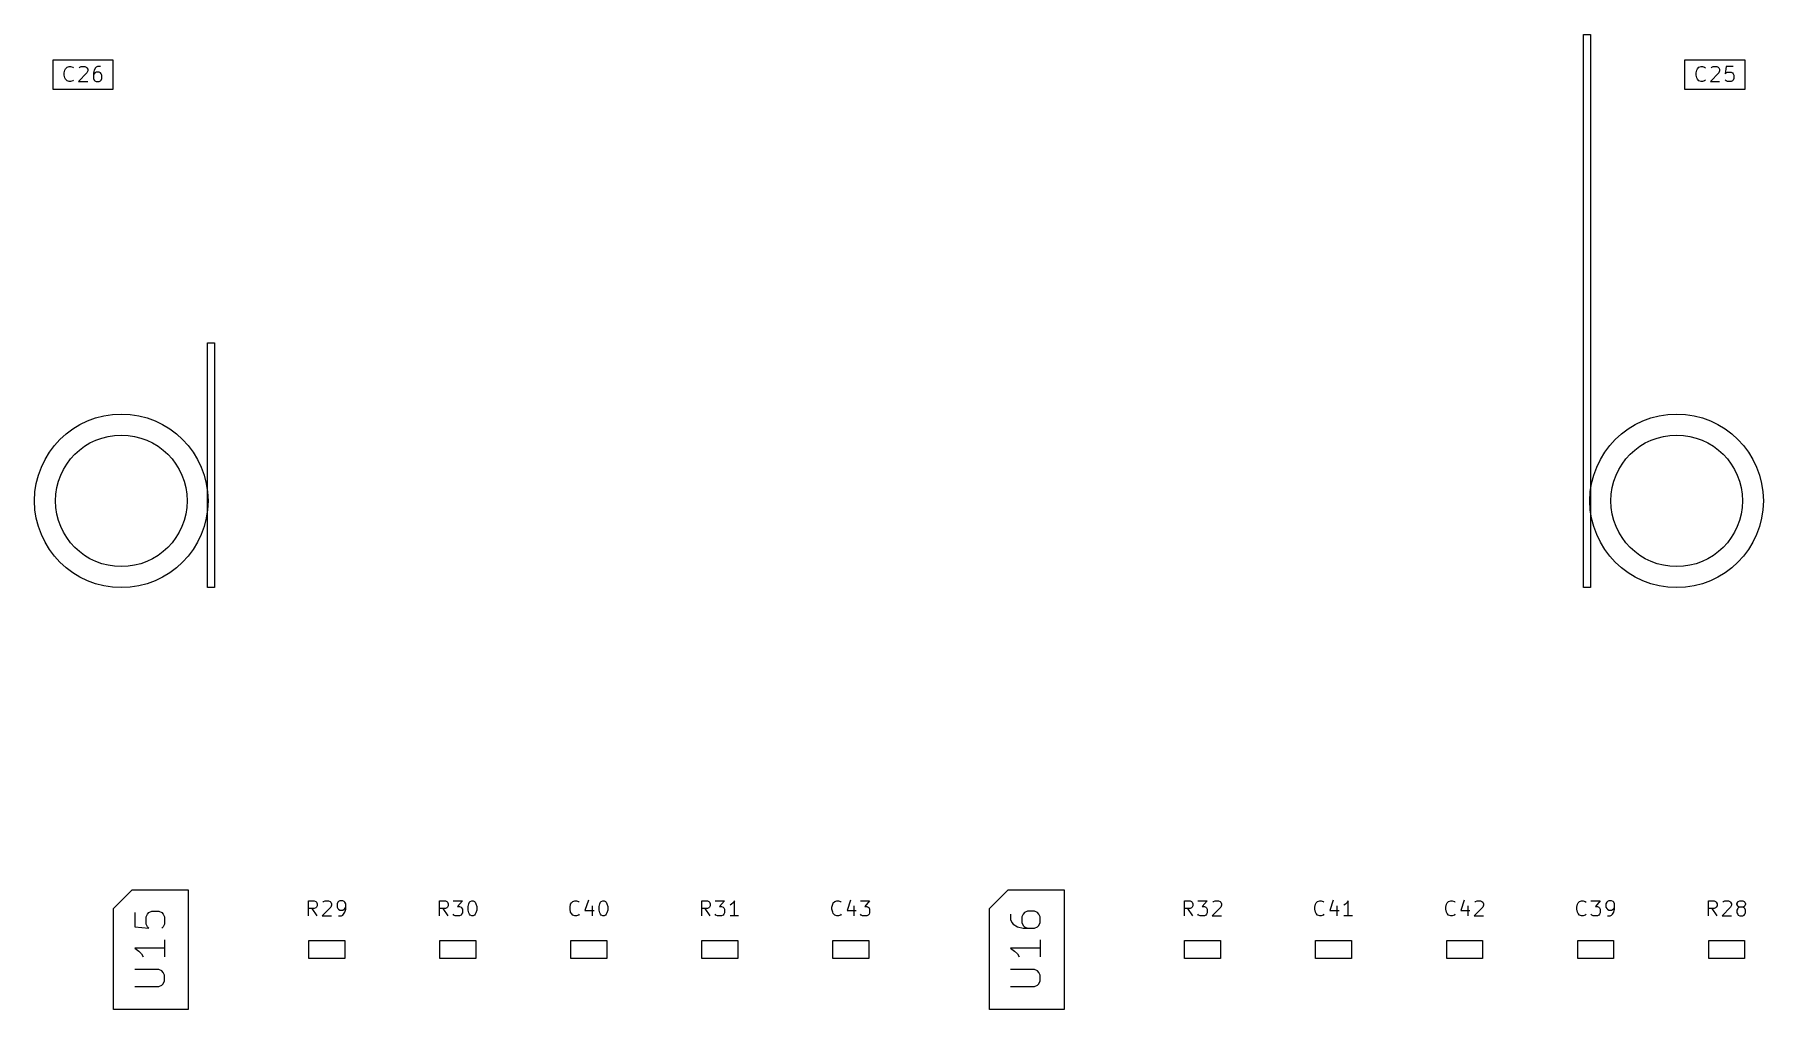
# Model space of a CAD drawing. Header units: inches. Extents: x 0.03 to 1.22, y -2.64 to -0.04.
# Drawn here: x 0.061 to 1.199, y -2.638 to -1.996 of the extents above; entities that cross this region are included whole.
import ezdxf

# ---------------------------------------------------------------- set-up
doc = ezdxf.new("R2010")
doc.units = ezdxf.units.IN
doc.header["$MEASUREMENT"] = 0
doc.layers.add('F.Fab', color=9, linetype='CONTINUOUS', true_color=0xafafaf)

msp = doc.modelspace()

# ---------------------------------------------------------------- linework, layer by layer
at = {"layer": 'F.Fab', "linetype": 'CONTINUOUS'}
for p, q in [((1.0803, -2.3601), (1.0803, -1.9963)), ((1.0803, -1.9963), (1.085, -1.9963)), ((1.085, -1.9963), (1.085, -2.3601)), ((0.0732, -2.0128), (0.1126, -2.0128)), ((0.0732, -2.0325), (0.0732, -2.0128)), ((0.1126, -2.0128), (0.1126, -2.0325)), ((1.1472, -2.0128), (1.1866, -2.0128)), ((1.1472, -2.0325), (1.1472, -2.0128)), ((1.1866, -2.0128), (1.1866, -2.0325)), ((0.0805, -2.0215), (0.081, -2.0196)), ((0.0805, -2.0229), (0.0805, -2.0215)), ((0.081, -2.0248), (0.0805, -2.0229)), ((0.081, -2.0196), (0.0814, -2.0187)), ((0.0814, -2.0257), (0.081, -2.0248)), ((0.0814, -2.0187), (0.0824, -2.0177)), ((0.0824, -2.0177), (0.0838, -2.0173)), ((0.0838, -2.0173), (0.0847, -2.0173)), ((0.0847, -2.0173), (0.0861, -2.0177)), ((0.0861, -2.0177), (0.0866, -2.0182)), ((0.0955, -2.0215), (0.0899, -2.0271)), ((0.0903, -2.0182), (0.0908, -2.0177)), ((0.0908, -2.0177), (0.0917, -2.0173)), ((0.0917, -2.0173), (0.0941, -2.0173)), ((0.0941, -2.0173), (0.095, -2.0177)), ((0.095, -2.0177), (0.0955, -2.0182)), ((0.0955, -2.0182), (0.096, -2.0191)), ((0.096, -2.0201), (0.0955, -2.0215)), ((0.096, -2.0191), (0.096, -2.0201)), ((0.1002, -2.0196), (0.0997, -2.0215)), ((0.0997, -2.0215), (0.0997, -2.0252)), ((0.1002, -2.022), (0.0997, -2.0229)), ((0.0997, -2.0252), (0.1002, -2.0262)), ((0.1011, -2.0182), (0.1002, -2.0196)), ((0.1006, -2.0215), (0.1002, -2.022)), ((0.1016, -2.021), (0.1006, -2.0215)), ((0.1016, -2.0177), (0.1011, -2.0182)), ((0.1025, -2.0173), (0.1016, -2.0177)), ((0.1035, -2.021), (0.1016, -2.021)), ((0.1044, -2.0173), (0.1025, -2.0173)), ((0.1044, -2.0215), (0.1035, -2.021)), ((0.1049, -2.022), (0.1044, -2.0215)), ((0.1053, -2.0229), (0.1049, -2.022)), ((0.1049, -2.0262), (0.1053, -2.0252)), ((0.1053, -2.0252), (0.1053, -2.0229)), ((1.1545, -2.0215), (1.155, -2.0196)), ((1.1545, -2.0229), (1.1545, -2.0215)), ((1.155, -2.0248), (1.1545, -2.0229)), ((1.155, -2.0196), (1.1554, -2.0187)), ((1.1554, -2.0257), (1.155, -2.0248)), ((1.1554, -2.0187), (1.1564, -2.0177)), ((1.1564, -2.0177), (1.1578, -2.0173)), ((1.1578, -2.0173), (1.1587, -2.0173)), ((1.1587, -2.0173), (1.1601, -2.0177)), ((1.1601, -2.0177), (1.1606, -2.0182)), ((1.1695, -2.0215), (1.1639, -2.0271)), ((1.1644, -2.0182), (1.1648, -2.0177)), ((1.1648, -2.0177), (1.1658, -2.0173)), ((1.1658, -2.0173), (1.1681, -2.0173)), ((1.1681, -2.0173), (1.169, -2.0177)), ((1.169, -2.0177), (1.1695, -2.0182)), ((1.1695, -2.0182), (1.17, -2.0191)), ((1.17, -2.0201), (1.1695, -2.0215)), ((1.17, -2.0191), (1.17, -2.0201)), ((1.1742, -2.0173), (1.1737, -2.022)), ((1.1737, -2.022), (1.1742, -2.0215)), ((1.1789, -2.0173), (1.1742, -2.0173)), ((1.1742, -2.0215), (1.1751, -2.021)), ((1.1751, -2.021), (1.1775, -2.021)), ((1.1775, -2.021), (1.1784, -2.0215)), ((1.1784, -2.0215), (1.1789, -2.022)), ((1.1789, -2.022), (1.1793, -2.0229)), ((1.1793, -2.0252), (1.1789, -2.0262)), ((1.1793, -2.0229), (1.1793, -2.0252)), ((0.1126, -2.0325), (0.0732, -2.0325)), ((0.0824, -2.0266), (0.0814, -2.0257)), ((0.0838, -2.0271), (0.0824, -2.0266)), ((0.0847, -2.0271), (0.0838, -2.0271)), ((0.0861, -2.0266), (0.0847, -2.0271)), ((0.0866, -2.0262), (0.0861, -2.0266)), ((0.0899, -2.0271), (0.096, -2.0271)), ((0.1002, -2.0262), (0.1006, -2.0266)), ((0.1006, -2.0266), (0.1016, -2.0271)), ((0.1016, -2.0271), (0.1035, -2.0271)), ((0.1035, -2.0271), (0.1044, -2.0266)), ((0.1044, -2.0266), (0.1049, -2.0262)), ((1.1866, -2.0325), (1.1472, -2.0325)), ((1.1564, -2.0266), (1.1554, -2.0257)), ((1.1578, -2.0271), (1.1564, -2.0266)), ((1.1587, -2.0271), (1.1578, -2.0271)), ((1.1601, -2.0266), (1.1587, -2.0271)), ((1.1606, -2.0262), (1.1601, -2.0266)), ((1.1639, -2.0271), (1.17, -2.0271)), ((1.1742, -2.0266), (1.1737, -2.0262)), ((1.1751, -2.0271), (1.1742, -2.0266)), ((1.1775, -2.0271), (1.1751, -2.0271)), ((1.1784, -2.0266), (1.1775, -2.0271)), ((1.1789, -2.0262), (1.1784, -2.0266)), ((0.1748, -2.3601), (0.1748, -2.1992)), ((0.1748, -2.1992), (0.1795, -2.1992)), ((0.1795, -2.1992), (0.1795, -2.3601)), ((0.1795, -2.3601), (0.1748, -2.3601)), ((1.085, -2.3601), (1.0803, -2.3601)), ((0.113, -2.5714), (0.1253, -2.5591)), ((0.1253, -2.5591), (0.1622, -2.5591)), ((0.1622, -2.5591), (0.1622, -2.6378)), ((0.6894, -2.5714), (0.7017, -2.5591)), ((0.7017, -2.5591), (0.7386, -2.5591)), ((0.7386, -2.5591), (0.7386, -2.6378)), ((0.113, -2.6378), (0.113, -2.5714)), ((0.2414, -2.5761), (0.2414, -2.5663)), ((0.2414, -2.5663), (0.2451, -2.5663)), ((0.2451, -2.5663), (0.2461, -2.5668)), ((0.2461, -2.571), (0.2451, -2.5714)), ((0.2461, -2.5668), (0.2466, -2.5672)), ((0.2466, -2.5705), (0.2461, -2.571)), ((0.2466, -2.5672), (0.247, -2.5682)), ((0.247, -2.5696), (0.2466, -2.5705)), ((0.247, -2.5682), (0.247, -2.5696)), ((0.2559, -2.5705), (0.2503, -2.5761)), ((0.2508, -2.5672), (0.2512, -2.5668)), ((0.2512, -2.5668), (0.2522, -2.5663)), ((0.2522, -2.5663), (0.2545, -2.5663)), ((0.2545, -2.5663), (0.2555, -2.5668)), ((0.2555, -2.5668), (0.2559, -2.5672)), ((0.2559, -2.5672), (0.2564, -2.5682)), ((0.2564, -2.5691), (0.2559, -2.5705)), ((0.2564, -2.5682), (0.2564, -2.5691)), ((0.2606, -2.5672), (0.2601, -2.5682)), ((0.2601, -2.5682), (0.2601, -2.5705)), ((0.2601, -2.5705), (0.2606, -2.5714)), ((0.2611, -2.5668), (0.2606, -2.5672)), ((0.262, -2.5663), (0.2611, -2.5668)), ((0.2639, -2.5663), (0.262, -2.5663)), ((0.2648, -2.5668), (0.2639, -2.5663)), ((0.2653, -2.5672), (0.2648, -2.5668)), ((0.2658, -2.5682), (0.2653, -2.5672)), ((0.2653, -2.5714), (0.2658, -2.5705)), ((0.2658, -2.5719), (0.2658, -2.5682)), ((0.3276, -2.5761), (0.3276, -2.5663)), ((0.3276, -2.5663), (0.3314, -2.5663)), ((0.3314, -2.5663), (0.3323, -2.5668)), ((0.3323, -2.571), (0.3314, -2.5714)), ((0.3323, -2.5668), (0.3328, -2.5672)), ((0.3328, -2.5705), (0.3323, -2.571)), ((0.3328, -2.5672), (0.3332, -2.5682)), ((0.3332, -2.5696), (0.3328, -2.5705)), ((0.3332, -2.5682), (0.3332, -2.5696)), ((0.3365, -2.5663), (0.3426, -2.5663)), ((0.3426, -2.5663), (0.3393, -2.57)), ((0.3393, -2.57), (0.3407, -2.57)), ((0.3407, -2.57), (0.3417, -2.5705)), ((0.3417, -2.5705), (0.3421, -2.571)), ((0.3421, -2.571), (0.3426, -2.5719)), ((0.3464, -2.57), (0.3468, -2.5682)), ((0.3464, -2.5724), (0.3464, -2.57)), ((0.3468, -2.5682), (0.3473, -2.5672)), ((0.3473, -2.5672), (0.3478, -2.5668)), ((0.3478, -2.5668), (0.3487, -2.5663)), ((0.3487, -2.5663), (0.3496, -2.5663)), ((0.3496, -2.5663), (0.3506, -2.5668)), ((0.3506, -2.5668), (0.351, -2.5672)), ((0.351, -2.5672), (0.3515, -2.5682)), ((0.3515, -2.5682), (0.352, -2.57)), ((0.352, -2.57), (0.352, -2.5724)), ((0.4134, -2.5705), (0.4138, -2.5686)), ((0.4134, -2.5719), (0.4134, -2.5705)), ((0.4138, -2.5686), (0.4143, -2.5677)), ((0.4143, -2.5677), (0.4152, -2.5668)), ((0.4152, -2.5668), (0.4166, -2.5663)), ((0.4166, -2.5663), (0.4176, -2.5663)), ((0.4176, -2.5663), (0.419, -2.5668)), ((0.419, -2.5668), (0.4195, -2.5672)), ((0.4256, -2.5658), (0.4232, -2.5728)), ((0.4279, -2.5696), (0.4279, -2.5761)), ((0.4326, -2.57), (0.4331, -2.5682)), ((0.4326, -2.5724), (0.4326, -2.57)), ((0.4331, -2.5682), (0.4335, -2.5672)), ((0.4335, -2.5672), (0.434, -2.5668)), ((0.434, -2.5668), (0.4349, -2.5663)), ((0.4349, -2.5663), (0.4359, -2.5663)), ((0.4359, -2.5663), (0.4368, -2.5668)), ((0.4368, -2.5668), (0.4373, -2.5672)), ((0.4373, -2.5672), (0.4377, -2.5682)), ((0.4377, -2.5682), (0.4382, -2.57)), ((0.4382, -2.57), (0.4382, -2.5724)), ((0.5001, -2.5761), (0.5001, -2.5663)), ((0.5001, -2.5663), (0.5038, -2.5663)), ((0.5038, -2.5663), (0.5047, -2.5668)), ((0.5047, -2.571), (0.5038, -2.5714)), ((0.5047, -2.5668), (0.5052, -2.5672)), ((0.5052, -2.5705), (0.5047, -2.571)), ((0.5052, -2.5672), (0.5057, -2.5682)), ((0.5057, -2.5696), (0.5052, -2.5705)), ((0.5057, -2.5682), (0.5057, -2.5696)), ((0.509, -2.5663), (0.5151, -2.5663)), ((0.5151, -2.5663), (0.5118, -2.57)), ((0.5118, -2.57), (0.5132, -2.57)), ((0.5132, -2.57), (0.5141, -2.5705)), ((0.5141, -2.5705), (0.5146, -2.571)), ((0.5146, -2.571), (0.5151, -2.5719)), ((0.5197, -2.5686), (0.5188, -2.5691)), ((0.5207, -2.5677), (0.5197, -2.5686)), ((0.5216, -2.5663), (0.5207, -2.5677)), ((0.5216, -2.5761), (0.5216, -2.5663)), ((0.5858, -2.5705), (0.5863, -2.5686)), ((0.5858, -2.5719), (0.5858, -2.5705)), ((0.5863, -2.5686), (0.5867, -2.5677)), ((0.5867, -2.5677), (0.5877, -2.5668)), ((0.5877, -2.5668), (0.5891, -2.5663)), ((0.5891, -2.5663), (0.59, -2.5663)), ((0.59, -2.5663), (0.5914, -2.5668)), ((0.5914, -2.5668), (0.5919, -2.5672)), ((0.598, -2.5658), (0.5957, -2.5728)), ((0.6003, -2.5696), (0.6003, -2.5761)), ((0.6046, -2.5663), (0.6106, -2.5663)), ((0.6106, -2.5663), (0.6074, -2.57)), ((0.6074, -2.57), (0.6088, -2.57)), ((0.6088, -2.57), (0.6097, -2.5705)), ((0.6097, -2.5705), (0.6102, -2.571)), ((0.6102, -2.571), (0.6106, -2.5719)), ((0.6894, -2.6378), (0.6894, -2.5714)), ((0.8178, -2.5761), (0.8178, -2.5663)), ((0.8178, -2.5663), (0.8215, -2.5663)), ((0.8215, -2.5663), (0.8225, -2.5668)), ((0.8225, -2.571), (0.8215, -2.5714)), ((0.8225, -2.5668), (0.8229, -2.5672)), ((0.8229, -2.5705), (0.8225, -2.571)), ((0.8229, -2.5672), (0.8234, -2.5682)), ((0.8234, -2.5696), (0.8229, -2.5705)), ((0.8234, -2.5682), (0.8234, -2.5696)), ((0.8267, -2.5663), (0.8328, -2.5663)), ((0.8328, -2.5663), (0.8295, -2.57)), ((0.8295, -2.57), (0.8309, -2.57)), ((0.8309, -2.57), (0.8318, -2.5705)), ((0.8318, -2.5705), (0.8323, -2.571)), ((0.8323, -2.571), (0.8328, -2.5719)), ((0.8417, -2.5705), (0.8361, -2.5761)), ((0.8365, -2.5672), (0.837, -2.5668)), ((0.837, -2.5668), (0.8379, -2.5663)), ((0.8379, -2.5663), (0.8403, -2.5663)), ((0.8403, -2.5663), (0.8412, -2.5668)), ((0.8412, -2.5668), (0.8417, -2.5672)), ((0.8417, -2.5672), (0.8421, -2.5682)), ((0.8421, -2.5691), (0.8417, -2.5705)), ((0.8421, -2.5682), (0.8421, -2.5691)), ((0.9035, -2.5705), (0.904, -2.5686)), ((0.9035, -2.5719), (0.9035, -2.5705)), ((0.904, -2.5686), (0.9045, -2.5677)), ((0.9045, -2.5677), (0.9054, -2.5668)), ((0.9054, -2.5668), (0.9068, -2.5663)), ((0.9068, -2.5663), (0.9077, -2.5663)), ((0.9077, -2.5663), (0.9091, -2.5668)), ((0.9091, -2.5668), (0.9096, -2.5672)), ((0.9157, -2.5658), (0.9134, -2.5728)), ((0.9181, -2.5696), (0.9181, -2.5761)), ((0.9237, -2.5686), (0.9227, -2.5691)), ((0.9246, -2.5677), (0.9237, -2.5686)), ((0.9256, -2.5663), (0.9246, -2.5677)), ((0.9256, -2.5761), (0.9256, -2.5663)), ((0.9897, -2.5705), (0.9902, -2.5686)), ((0.9897, -2.5719), (0.9897, -2.5705)), ((0.9902, -2.5686), (0.9907, -2.5677)), ((0.9907, -2.5677), (0.9916, -2.5668)), ((0.9916, -2.5668), (0.993, -2.5663)), ((0.993, -2.5663), (0.994, -2.5663)), ((0.994, -2.5663), (0.9954, -2.5668)), ((0.9954, -2.5668), (0.9958, -2.5672)), ((1.0019, -2.5658), (0.9996, -2.5728)), ((1.0043, -2.5696), (1.0043, -2.5761)), ((1.0141, -2.5705), (1.0085, -2.5761)), ((1.009, -2.5672), (1.0094, -2.5668)), ((1.0094, -2.5668), (1.0104, -2.5663)), ((1.0104, -2.5663), (1.0127, -2.5663)), ((1.0127, -2.5663), (1.0136, -2.5668)), ((1.0136, -2.5668), (1.0141, -2.5672)), ((1.0141, -2.5672), (1.0146, -2.5682)), ((1.0146, -2.5691), (1.0141, -2.5705)), ((1.0146, -2.5682), (1.0146, -2.5691)), ((1.076, -2.5705), (1.0764, -2.5686)), ((1.076, -2.5719), (1.076, -2.5705)), ((1.0764, -2.5686), (1.0769, -2.5677)), ((1.0769, -2.5677), (1.0778, -2.5668)), ((1.0778, -2.5668), (1.0792, -2.5663)), ((1.0792, -2.5663), (1.0802, -2.5663)), ((1.0802, -2.5663), (1.0816, -2.5668)), ((1.0816, -2.5668), (1.0821, -2.5672)), ((1.0853, -2.5663), (1.0914, -2.5663)), ((1.0914, -2.5663), (1.0882, -2.57)), ((1.0882, -2.57), (1.0896, -2.57)), ((1.0896, -2.57), (1.0905, -2.5705)), ((1.0905, -2.5705), (1.091, -2.571)), ((1.091, -2.571), (1.0914, -2.5719)), ((1.0957, -2.5672), (1.0952, -2.5682)), ((1.0952, -2.5682), (1.0952, -2.5705)), ((1.0952, -2.5705), (1.0957, -2.5714)), ((1.0961, -2.5668), (1.0957, -2.5672)), ((1.0971, -2.5663), (1.0961, -2.5668)), ((1.0989, -2.5663), (1.0971, -2.5663)), ((1.0999, -2.5668), (1.0989, -2.5663)), ((1.1003, -2.5672), (1.0999, -2.5668)), ((1.1008, -2.5682), (1.1003, -2.5672)), ((1.1003, -2.5714), (1.1008, -2.5705)), ((1.1008, -2.5719), (1.1008, -2.5682)), ((1.1627, -2.5761), (1.1627, -2.5663)), ((1.1627, -2.5663), (1.1664, -2.5663)), ((1.1664, -2.5663), (1.1673, -2.5668)), ((1.1673, -2.571), (1.1664, -2.5714)), ((1.1673, -2.5668), (1.1678, -2.5672)), ((1.1678, -2.5705), (1.1673, -2.571)), ((1.1678, -2.5672), (1.1683, -2.5682)), ((1.1683, -2.5696), (1.1678, -2.5705)), ((1.1683, -2.5682), (1.1683, -2.5696)), ((1.1772, -2.5705), (1.1716, -2.5761)), ((1.172, -2.5672), (1.1725, -2.5668)), ((1.1725, -2.5668), (1.1734, -2.5663)), ((1.1734, -2.5663), (1.1758, -2.5663)), ((1.1758, -2.5663), (1.1767, -2.5668)), ((1.1767, -2.5668), (1.1772, -2.5672)), ((1.1772, -2.5672), (1.1777, -2.5682)), ((1.1777, -2.5691), (1.1772, -2.5705)), ((1.1777, -2.5682), (1.1777, -2.5691)), ((1.1814, -2.5682), (1.1819, -2.5672)), ((1.1814, -2.5686), (1.1814, -2.5682)), ((1.1819, -2.5696), (1.1814, -2.5686)), ((1.1819, -2.5672), (1.1823, -2.5668)), ((1.1823, -2.57), (1.1819, -2.5696)), ((1.1823, -2.571), (1.1819, -2.5714)), ((1.1823, -2.5668), (1.1833, -2.5663)), ((1.1833, -2.5705), (1.1823, -2.57)), ((1.1833, -2.5705), (1.1823, -2.571)), ((1.1833, -2.5663), (1.1852, -2.5663)), ((1.1852, -2.5705), (1.1833, -2.5705)), ((1.1852, -2.5663), (1.1861, -2.5668)), ((1.1861, -2.57), (1.1852, -2.5705)), ((1.1861, -2.571), (1.1852, -2.5705)), ((1.1861, -2.5668), (1.1866, -2.5672)), ((1.1866, -2.5696), (1.1861, -2.57)), ((1.1866, -2.5714), (1.1861, -2.571)), ((1.1866, -2.5672), (1.187, -2.5682)), ((1.187, -2.5686), (1.1866, -2.5696)), ((1.187, -2.5682), (1.187, -2.5686)), ((0.1269, -2.5741), (0.1269, -2.5834)), ((0.1344, -2.5769), (0.1353, -2.575)), ((0.1344, -2.5816), (0.1344, -2.5769)), ((0.1353, -2.5834), (0.1344, -2.5816)), ((0.1353, -2.575), (0.1362, -2.5741)), ((0.1362, -2.5741), (0.1381, -2.5731)), ((0.1381, -2.5731), (0.1428, -2.5731)), ((0.1428, -2.5731), (0.1447, -2.5741)), ((0.1447, -2.5741), (0.1456, -2.575)), ((0.1456, -2.575), (0.1465, -2.5769)), ((0.1465, -2.5816), (0.1456, -2.5834)), ((0.1465, -2.5769), (0.1465, -2.5816)), ((0.2451, -2.5714), (0.2414, -2.5714)), ((0.247, -2.5761), (0.2437, -2.5714)), ((0.2503, -2.5761), (0.2564, -2.5761)), ((0.2606, -2.5714), (0.2611, -2.5719)), ((0.2611, -2.5719), (0.262, -2.5724)), ((0.2611, -2.5761), (0.263, -2.5761)), ((0.262, -2.5724), (0.2639, -2.5724)), ((0.263, -2.5761), (0.2639, -2.5757)), ((0.2639, -2.5724), (0.2648, -2.5719)), ((0.2639, -2.5757), (0.2644, -2.5752)), ((0.2644, -2.5752), (0.2653, -2.5738)), ((0.2648, -2.5719), (0.2653, -2.5714)), ((0.2653, -2.5738), (0.2658, -2.5719)), ((0.3314, -2.5714), (0.3276, -2.5714)), ((0.3332, -2.5761), (0.33, -2.5714)), ((0.337, -2.5757), (0.3365, -2.5752)), ((0.3379, -2.5761), (0.337, -2.5757)), ((0.3407, -2.5761), (0.3379, -2.5761)), ((0.3417, -2.5757), (0.3407, -2.5761)), ((0.3421, -2.5752), (0.3417, -2.5757)), ((0.3426, -2.5743), (0.3421, -2.5752)), ((0.3426, -2.5719), (0.3426, -2.5743)), ((0.3468, -2.5743), (0.3464, -2.5724)), ((0.3473, -2.5752), (0.3468, -2.5743)), ((0.3478, -2.5757), (0.3473, -2.5752)), ((0.3487, -2.5761), (0.3478, -2.5757)), ((0.3496, -2.5761), (0.3487, -2.5761)), ((0.3506, -2.5757), (0.3496, -2.5761)), ((0.351, -2.5752), (0.3506, -2.5757)), ((0.3515, -2.5743), (0.351, -2.5752)), ((0.352, -2.5724), (0.3515, -2.5743)), ((0.4138, -2.5738), (0.4134, -2.5719)), ((0.4143, -2.5747), (0.4138, -2.5738)), ((0.4152, -2.5757), (0.4143, -2.5747)), ((0.4166, -2.5761), (0.4152, -2.5757)), ((0.4176, -2.5761), (0.4166, -2.5761)), ((0.419, -2.5757), (0.4176, -2.5761)), ((0.4195, -2.5752), (0.419, -2.5757)), ((0.4232, -2.5728), (0.4293, -2.5728)), ((0.4331, -2.5743), (0.4326, -2.5724)), ((0.4335, -2.5752), (0.4331, -2.5743)), ((0.434, -2.5757), (0.4335, -2.5752)), ((0.4349, -2.5761), (0.434, -2.5757)), ((0.4359, -2.5761), (0.4349, -2.5761)), ((0.4368, -2.5757), (0.4359, -2.5761)), ((0.4373, -2.5752), (0.4368, -2.5757)), ((0.4377, -2.5743), (0.4373, -2.5752)), ((0.4382, -2.5724), (0.4377, -2.5743)), ((0.5038, -2.5714), (0.5001, -2.5714)), ((0.5057, -2.5761), (0.5024, -2.5714)), ((0.5094, -2.5757), (0.509, -2.5752)), ((0.5104, -2.5761), (0.5094, -2.5757)), ((0.5132, -2.5761), (0.5104, -2.5761)), ((0.5141, -2.5757), (0.5132, -2.5761)), ((0.5146, -2.5752), (0.5141, -2.5757)), ((0.5151, -2.5743), (0.5146, -2.5752)), ((0.5151, -2.5719), (0.5151, -2.5743)), ((0.5244, -2.5761), (0.5188, -2.5761)), ((0.5863, -2.5738), (0.5858, -2.5719)), ((0.5867, -2.5747), (0.5863, -2.5738)), ((0.5877, -2.5757), (0.5867, -2.5747)), ((0.5891, -2.5761), (0.5877, -2.5757)), ((0.59, -2.5761), (0.5891, -2.5761)), ((0.5914, -2.5757), (0.59, -2.5761)), ((0.5919, -2.5752), (0.5914, -2.5757)), ((0.5957, -2.5728), (0.6017, -2.5728)), ((0.605, -2.5757), (0.6046, -2.5752)), ((0.606, -2.5761), (0.605, -2.5757)), ((0.6088, -2.5761), (0.606, -2.5761)), ((0.6097, -2.5757), (0.6088, -2.5761)), ((0.6102, -2.5752), (0.6097, -2.5757)), ((0.6106, -2.5743), (0.6102, -2.5752)), ((0.6106, -2.5719), (0.6106, -2.5743)), ((0.7032, -2.575), (0.7032, -2.5787)), ((0.7032, -2.5787), (0.7042, -2.5806)), ((0.7042, -2.5806), (0.7051, -2.5816)), ((0.7051, -2.5816), (0.7079, -2.5834)), ((0.7117, -2.575), (0.7107, -2.5769)), ((0.7107, -2.5769), (0.7107, -2.5806)), ((0.7107, -2.5806), (0.7117, -2.5825)), ((0.7126, -2.5741), (0.7117, -2.575)), ((0.7117, -2.5825), (0.7126, -2.5834)), ((0.7145, -2.5731), (0.7126, -2.5741)), ((0.7192, -2.5731), (0.7145, -2.5731)), ((0.721, -2.5741), (0.7192, -2.5731)), ((0.722, -2.575), (0.721, -2.5741)), ((0.721, -2.5834), (0.722, -2.5825)), ((0.7229, -2.5769), (0.722, -2.575)), ((0.722, -2.5825), (0.7229, -2.5806)), ((0.7229, -2.5806), (0.7229, -2.5769)), ((0.8215, -2.5714), (0.8178, -2.5714)), ((0.8234, -2.5761), (0.8201, -2.5714)), ((0.8271, -2.5757), (0.8267, -2.5752)), ((0.8281, -2.5761), (0.8271, -2.5757)), ((0.8309, -2.5761), (0.8281, -2.5761)), ((0.8318, -2.5757), (0.8309, -2.5761)), ((0.8323, -2.5752), (0.8318, -2.5757)), ((0.8328, -2.5743), (0.8323, -2.5752)), ((0.8328, -2.5719), (0.8328, -2.5743)), ((0.8361, -2.5761), (0.8421, -2.5761)), ((0.904, -2.5738), (0.9035, -2.5719)), ((0.9045, -2.5747), (0.904, -2.5738)), ((0.9054, -2.5757), (0.9045, -2.5747)), ((0.9068, -2.5761), (0.9054, -2.5757)), ((0.9077, -2.5761), (0.9068, -2.5761)), ((0.9091, -2.5757), (0.9077, -2.5761)), ((0.9096, -2.5752), (0.9091, -2.5757)), ((0.9134, -2.5728), (0.9195, -2.5728)), ((0.9284, -2.5761), (0.9227, -2.5761)), ((0.9902, -2.5738), (0.9897, -2.5719)), ((0.9907, -2.5747), (0.9902, -2.5738)), ((0.9916, -2.5757), (0.9907, -2.5747)), ((0.993, -2.5761), (0.9916, -2.5757)), ((0.994, -2.5761), (0.993, -2.5761)), ((0.9954, -2.5757), (0.994, -2.5761)), ((0.9958, -2.5752), (0.9954, -2.5757)), ((0.9996, -2.5728), (1.0057, -2.5728)), ((1.0085, -2.5761), (1.0146, -2.5761)), ((1.0764, -2.5738), (1.076, -2.5719)), ((1.0769, -2.5747), (1.0764, -2.5738)), ((1.0778, -2.5757), (1.0769, -2.5747)), ((1.0792, -2.5761), (1.0778, -2.5757)), ((1.0802, -2.5761), (1.0792, -2.5761)), ((1.0816, -2.5757), (1.0802, -2.5761)), ((1.0821, -2.5752), (1.0816, -2.5757)), ((1.0858, -2.5757), (1.0853, -2.5752)), ((1.0867, -2.5761), (1.0858, -2.5757)), ((1.0896, -2.5761), (1.0867, -2.5761)), ((1.0905, -2.5757), (1.0896, -2.5761)), ((1.091, -2.5752), (1.0905, -2.5757)), ((1.0914, -2.5743), (1.091, -2.5752)), ((1.0914, -2.5719), (1.0914, -2.5743)), ((1.0957, -2.5714), (1.0961, -2.5719)), ((1.0961, -2.5719), (1.0971, -2.5724)), ((1.0961, -2.5761), (1.098, -2.5761)), ((1.0971, -2.5724), (1.0989, -2.5724)), ((1.098, -2.5761), (1.0989, -2.5757)), ((1.0989, -2.5724), (1.0999, -2.5719)), ((1.0989, -2.5757), (1.0994, -2.5752)), ((1.0994, -2.5752), (1.1003, -2.5738)), ((1.0999, -2.5719), (1.1003, -2.5714)), ((1.1003, -2.5738), (1.1008, -2.5719)), ((1.1664, -2.5714), (1.1627, -2.5714)), ((1.1683, -2.5761), (1.165, -2.5714)), ((1.1716, -2.5761), (1.1777, -2.5761)), ((1.1819, -2.5714), (1.1814, -2.5724)), ((1.1814, -2.5724), (1.1814, -2.5743)), ((1.1814, -2.5743), (1.1819, -2.5752)), ((1.1819, -2.5752), (1.1823, -2.5757)), ((1.1823, -2.5757), (1.1833, -2.5761)), ((1.1833, -2.5761), (1.1852, -2.5761)), ((1.1852, -2.5761), (1.1861, -2.5757)), ((1.1861, -2.5757), (1.1866, -2.5752)), ((1.187, -2.5724), (1.1866, -2.5714)), ((1.1866, -2.5752), (1.187, -2.5743)), ((1.187, -2.5743), (1.187, -2.5724)), ((0.1269, -2.5834), (0.1362, -2.5844)), ((0.1362, -2.5844), (0.1353, -2.5834)), ((0.1456, -2.5834), (0.1447, -2.5844)), ((0.1465, -2.5919), (0.1465, -2.6031)), ((0.2415, -2.5925), (0.2652, -2.5925)), ((0.2415, -2.6043), (0.2415, -2.5925)), ((0.2652, -2.5925), (0.2652, -2.6043)), ((0.3278, -2.5925), (0.3514, -2.5925)), ((0.3278, -2.6043), (0.3278, -2.5925)), ((0.3514, -2.5925), (0.3514, -2.6043)), ((0.414, -2.5925), (0.4376, -2.5925)), ((0.414, -2.6043), (0.414, -2.5925)), ((0.4376, -2.5925), (0.4376, -2.6043)), ((0.5002, -2.5925), (0.5238, -2.5925)), ((0.5002, -2.6043), (0.5002, -2.5925)), ((0.5238, -2.5925), (0.5238, -2.6043)), ((0.5864, -2.5925), (0.61, -2.5925)), ((0.5864, -2.6043), (0.5864, -2.5925)), ((0.61, -2.5925), (0.61, -2.6043)), ((0.7079, -2.5834), (0.7117, -2.5844)), ((0.7117, -2.5844), (0.7192, -2.5844)), ((0.7126, -2.5834), (0.7145, -2.5844)), ((0.7192, -2.5844), (0.721, -2.5834)), ((0.7229, -2.5919), (0.7229, -2.6031)), ((0.8179, -2.5925), (0.8415, -2.5925)), ((0.8179, -2.6043), (0.8179, -2.5925)), ((0.8415, -2.5925), (0.8415, -2.6043)), ((0.9041, -2.5925), (0.9278, -2.5925)), ((0.9041, -2.6043), (0.9041, -2.5925)), ((0.9278, -2.5925), (0.9278, -2.6043)), ((0.9904, -2.5925), (1.014, -2.5925)), ((0.9904, -2.6043), (0.9904, -2.5925)), ((1.014, -2.5925), (1.014, -2.6043)), ((1.0766, -2.5925), (1.1002, -2.5925)), ((1.0766, -2.6043), (1.0766, -2.5925)), ((1.1002, -2.5925), (1.1002, -2.6043)), ((1.1628, -2.5925), (1.1864, -2.5925)), ((1.1628, -2.6043), (1.1628, -2.5925)), ((1.1864, -2.5925), (1.1864, -2.6043)), ((0.1465, -2.5975), (0.1269, -2.5975)), ((0.1269, -2.5975), (0.1297, -2.5994)), ((0.1297, -2.5994), (0.1315, -2.6012)), ((0.1315, -2.6012), (0.1325, -2.6031)), ((0.2652, -2.6043), (0.2415, -2.6043)), ((0.3514, -2.6043), (0.3278, -2.6043)), ((0.4376, -2.6043), (0.414, -2.6043)), ((0.5238, -2.6043), (0.5002, -2.6043)), ((0.61, -2.6043), (0.5864, -2.6043)), ((0.7229, -2.5975), (0.7032, -2.5975)), ((0.7032, -2.5975), (0.706, -2.5994)), ((0.706, -2.5994), (0.7079, -2.6012)), ((0.7079, -2.6012), (0.7089, -2.6031)), ((0.8415, -2.6043), (0.8179, -2.6043)), ((0.9278, -2.6043), (0.9041, -2.6043)), ((1.014, -2.6043), (0.9904, -2.6043)), ((1.1002, -2.6043), (1.0766, -2.6043)), ((1.1864, -2.6043), (1.1628, -2.6043)), ((0.1428, -2.6115), (0.1269, -2.6115)), ((0.1447, -2.6125), (0.1428, -2.6115)), ((0.1456, -2.6134), (0.1447, -2.6125)), ((0.1465, -2.6153), (0.1456, -2.6134)), ((0.1465, -2.619), (0.1465, -2.6153)), ((0.7192, -2.6115), (0.7032, -2.6115)), ((0.721, -2.6125), (0.7192, -2.6115)), ((0.722, -2.6134), (0.721, -2.6125)), ((0.7229, -2.6153), (0.722, -2.6134)), ((0.7229, -2.619), (0.7229, -2.6153)), ((0.1269, -2.6228), (0.1428, -2.6228)), ((0.1428, -2.6228), (0.1447, -2.6219)), ((0.1447, -2.6219), (0.1456, -2.6209)), ((0.1456, -2.6209), (0.1465, -2.619)), ((0.7032, -2.6228), (0.7192, -2.6228)), ((0.7192, -2.6228), (0.721, -2.6219)), ((0.721, -2.6219), (0.722, -2.6209)), ((0.722, -2.6209), (0.7229, -2.619)), ((0.1622, -2.6378), (0.113, -2.6378)), ((0.7386, -2.6378), (0.6894, -2.6378))]:
    msp.add_line(p, q, dxfattribs=at)
at = {"layer": 'F.Fab'}
for centre, radius in [((0.1181, -2.3031), 0.0571), ((1.1417, -2.3031), 0.0571), ((0.1181, -2.3031), 0.0433), ((1.1417, -2.3031), 0.0433)]:
    msp.add_circle(centre, radius, dxfattribs=at)

doc.saveas('drawing.dxf')
